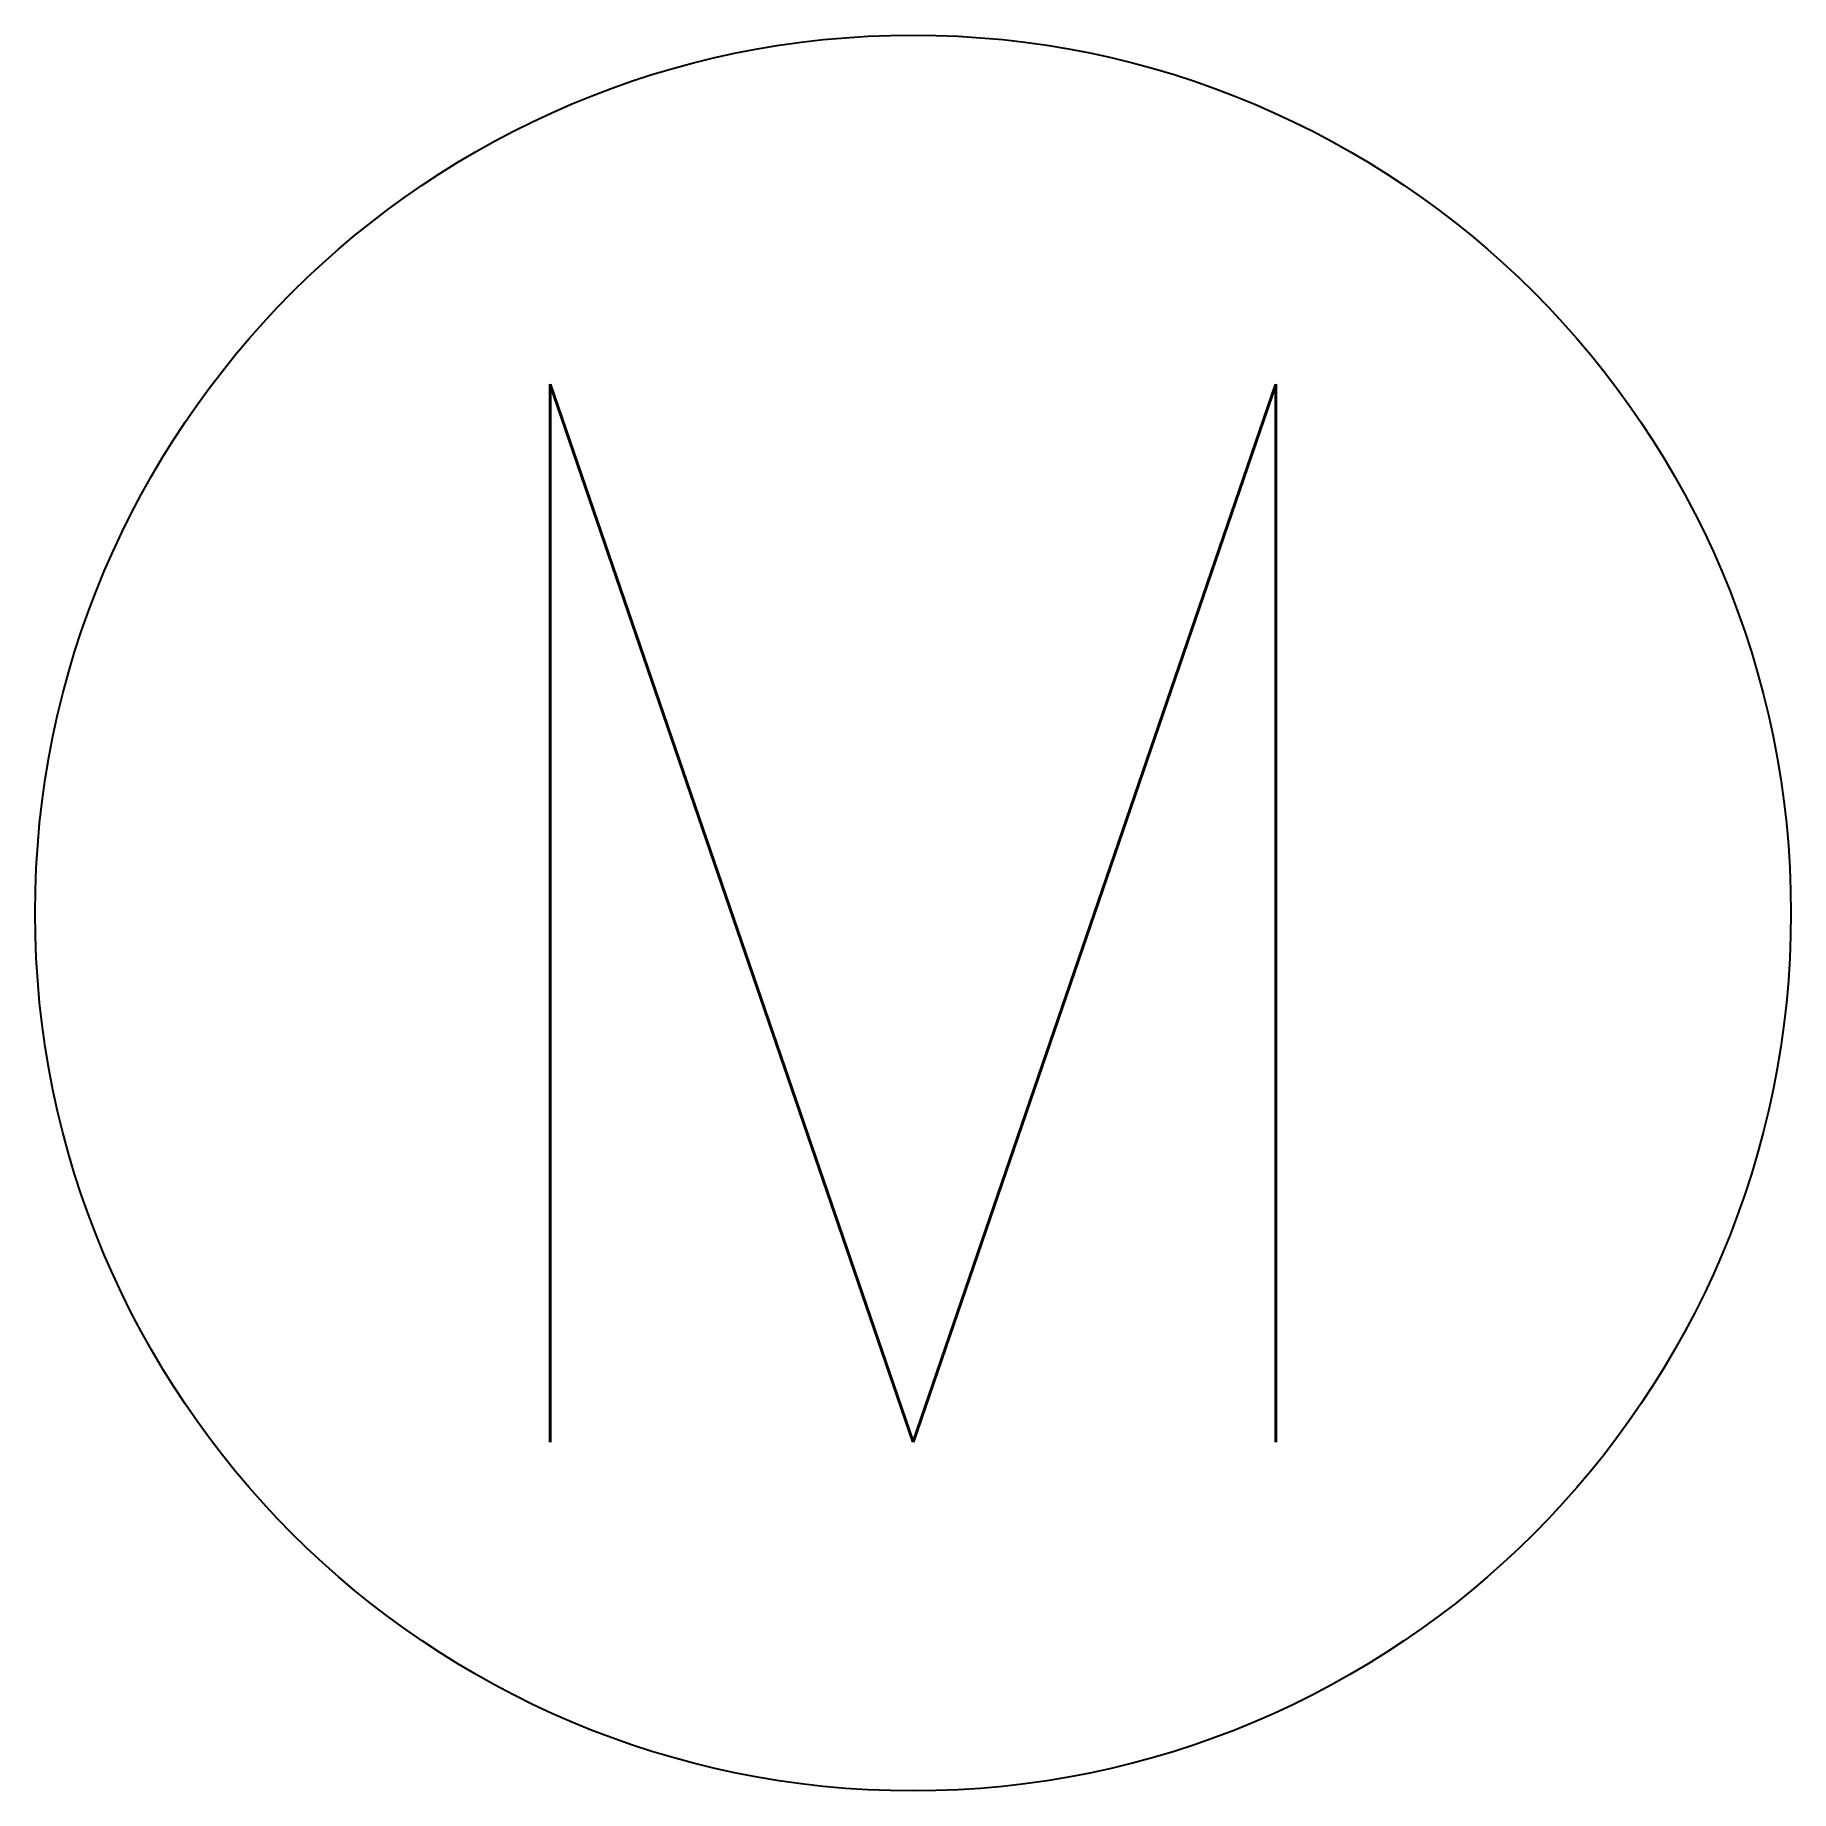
# Model space of a CAD drawing. Header units: millimetres. Extents: x -10117.321 to -10116.989, y 55.53 to 55.862.
import ezdxf
from ezdxf.enums import TextEntityAlignment as Align

# ---------------------------------------------------------------- set-up
doc = ezdxf.new("R2010")
doc.units = ezdxf.units.MM
doc.header["$LTSCALE"] = 10
doc.layers.add('Tub_componentes', color=2, linetype='Continuous')
doc.styles.add('r80', font='romans.shx')

msp = doc.modelspace()

# ---------------------------------------------------------------- linework, layer by layer
at = {"layer": 'Tub_componentes'}
msp.add_circle((-10117.15476, 55.69618), 0.16595, dxfattribs=at)

# ---------------------------------------------------------------- texts
at = {"layer": 'Tub_componentes', "color": 3, "linetype": 'Continuous', "style": 'r80'}
msp.add_text('M', height=0.2, dxfattribs=at).set_placement((-10117.15476, 55.69618), align=Align.MIDDLE_CENTER)

doc.saveas('drawing.dxf')
